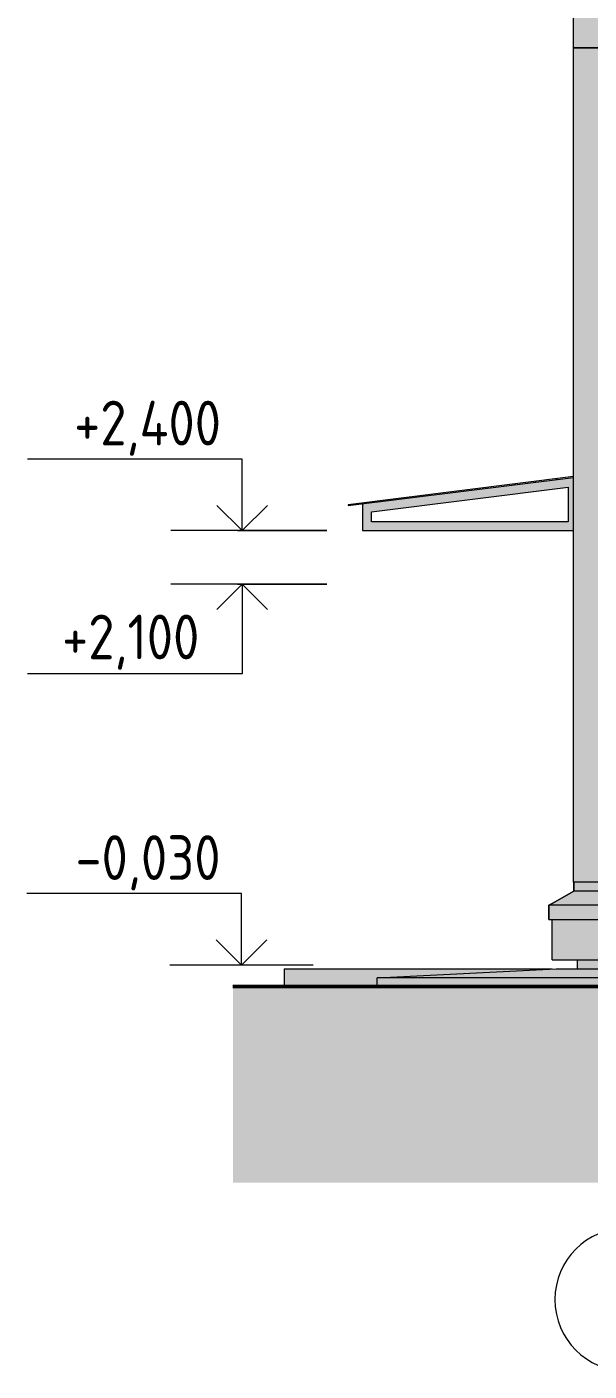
# Model space of a CAD drawing. Header units: millimetres. Extents: x 148937 to 2048786, y 870 to 351006.
# Drawn here: x 574063 to 577206, y 317845 to 325362 of the extents above; entities that cross this region are included whole.
import ezdxf

# ---------------------------------------------------------------- set-up
doc = ezdxf.new("R2010")
doc.units = ezdxf.units.MM
for name, color, linetype, lineweight in [('Высотные отметки', 7, 'Continuous', 9), ('Обобщенные модели', 7, 'Continuous', 18), ('Оси', 72, 'Continuous', 9), ('Перекрытия', 7, 'Continuous', 18), ('Стены', 7, 'Continuous', 18), ('Типовые аннотации', 7, 'Continuous', 9), ('Элементы узлов', 7, 'Continuous', 18)]:
    doc.layers.add(name, color=color, linetype=linetype, lineweight=lineweight)
doc.layers.add('Линии', color=7, linetype='Continuous', lineweight=9, true_color=0x00a600)
doc.layers.add('Ограждение', color=7, linetype='Continuous', lineweight=9, true_color=0x408080)
doc.styles.add('GOST Common_1', font='GOST Common.ttf', dxfattribs={"width": 0.9, "height": 250})

# ---------------------------------------------------------------- blocks, each defined once
blk = doc.blocks.new('125_Горизонтальный козырек - Горизонтальный козырек L_1200-1197949-_О__Ф__В-А__Западный')
at = {"layer": 'Ограждение'}
h = blk.add_hatch(dxfattribs=at)
h.set_pattern_fill('FP_5', style=0, pattern_type=2)
h.set_pattern_definition([(236.31, (997.1, 1244.6), (-1777.996, -3556.002), [641.07, -5769.6]), (236.31, (1032.67, 1137.9), (-1777.996, -3556.002), [384.64, -6026.03]), (236.31, (819.3, 1137.9), (-1777.996, -3556.002), [384.64, -6026.03])])
h.paths.add_polyline_path([(-13555, 2540), (-12295.1, 2697.5), (-12295.1, 2702.5), (-13555, 2545)], flags=0)
at = {"layer": 'Ограждение', "true_color": 0x9ea0a1}
h = blk.add_hatch(color=253, dxfattribs=at)
h.paths.add_polyline_path([(-12325, 2400), (-12295.1, 2400), (-12295.1, 2697.5), (-13475, 2550), (-13475, 2400), (-13011.1, 2400)], flags=0)
h.paths.add_polyline_path([(-13011.1, 2450), (-13425, 2450), (-13425, 2506.2), (-12325, 2643.7), (-12325, 2450)], flags=0)
at = {"layer": 'Ограждение', "color": 7}
for p, q in [((-12295.1, 2702.5), (-13555, 2545)), ((-13555, 2540), (-12295.1, 2697.5)), ((-13425, 2506.2), (-12325, 2643.7)), ((-12325, 2643.7), (-12325, 2450)), ((-13555, 2545), (-13555, 2540)), ((-13475, 2550), (-13475, 2400)), ((-13425, 2450), (-13425, 2506.2)), ((-12325, 2450), (-13425, 2450)), ((-13475, 2400), (-12295.1, 2400))]:
    blk.add_line(p, q, dxfattribs=at)
blk = doc.blocks.new('190_ФЭ_Цоколь_Типовой - ФЭ-Ц1_140х80-1287609-_О__Ф__В-А__Западный')
at = {"layer": 'Линии', "color": 7, "lineweight": 18}
for p, q in [((-12294.9, 384.8), (-12415, 315.5)), ((-12294.9, 434.8), (-12294.9, 384.8)), ((-12415, 315.5), (-12433.1, 305)), ((-12433.1, 225), (-12433.1, 305))]:
    blk.add_line(p, q, dxfattribs=at)
blk = doc.blocks.new('190_ФЭ_Цоколь_Типовой - ФЭ-Ц1_140х80-1505645-_О__Ф__В-А__Западный')
at = {"layer": 'Обобщенные модели', "true_color": 0x9ea0a1}
for points in [[(-12275, 434.8), (-11580, 434.8), (-11580, 451.8), (-12048.1, 451.7), (-12065.1, 435), (-12277.1, 434.8)], [(-12048.1, 481.8), (-11580, 481.8), (-11580, 491.4), (-12050.6, 491.4), (-12048.1, 481.9)], [(-11839.7, 451.8), (-11580, 451.8), (-11580, 481.8), (-12022.1, 481.8), (-12022.1, 451.8)], [(-11580, 305), (-11580, 384.8), (-12295.1, 384.7), (-12433.1, 305), (-11582.2, 305)], [(-11617, 384.8), (-11580, 384.8), (-11580, 434.8), (-12294.9, 434.8), (-12294.1, 384.8), (-11839.7, 384.8)], [(-12065.1, 225), (-11580, 225), (-11580, 305), (-12433.1, 305), (-12433.1, 225), (-12103, 225)]]:
    blk.add_hatch(color=253, dxfattribs=at).paths.add_polyline_path(points, flags=0)
at = {"layer": 'Линии', "color": 7, "lineweight": 18}
for p, q in [((-11580, 492.2), (-12022.1, 492.2)), ((-11580, 492.2), (-11580, 491.4)), ((-11580, 491.4), (-11580, 481.8)), ((-11580, 451.8), (-11580, 481.8)), ((-11580, 451.8), (-11580, 434.8)), ((-12415, 315.5), (-12294.9, 384.8)), ((-12294.9, 384.8), (-12294.9, 434.8)), ((-11580, 434.8), (-11580, 384.8)), ((-11580, 384.8), (-11580, 315.5)), ((-12433.1, 305), (-12415, 315.5)), ((-12433.1, 305), (-12433.1, 225)), ((-11580, 315.5), (-11580, 305)), ((-11580, 225), (-11580, 305)), ((-12433.1, 225), (-11580, 225))]:
    blk.add_line(p, q, dxfattribs=at)
at = {"layer": 'Обобщенные модели'}
for p, q in [((-11580, 491.4), (-12050.6, 491.4)), ((-11580, 481.8), (-12048, 481.8)), ((-12048, 451.8), (-11580, 451.8)), ((-11580, 434.8), (-12294.9, 434.8)), ((-11580, 384.8), (-12294.9, 384.8)), ((-11580, 305), (-12433.1, 305))]:
    blk.add_line(p, q, dxfattribs=at)
blk = doc.blocks.new('190_ФЭ_Стена_Стык угловой внешний фигурный - ФЭ-У1_230х230-1307718-_О__Ф__В-А__Западный')
at = {"layer": 'Обобщенные модели', "true_color": 0xcfd0cf}
for points in [[(-12065.1, 435), (-12065.1, 5100), (-12295.1, 5100), (-12295.1, 435)], [(-12065.1, 435), (-12064.8, 435), (-12048.1, 451.7), (-12048.1, 481.9), (-12050.6, 491.4), (-12048.1, 492.1), (-12048.1, 5100), (-12065.1, 5100), (-12065.1, 487.6)]]:
    blk.add_hatch(color=254, dxfattribs=at).paths.add_polyline_path(points, flags=0)
h = blk.add_hatch(color=254, dxfattribs=at)
h.paths.add_polyline_path([(-12022.1, 451.8), (-12022.1, 481.8), (-12048.1, 481.8), (-12048.1, 451.8)], flags=0)
h.paths.add_polyline_path([(-12022.1, 492.1), (-12022.1, 2540), (-12025, 2540), (-12025, 2704.6), (-12022.1, 2705), (-12022.1, 5100), (-12048.1, 5100), (-12048.1, 492.1)], flags=0)
at = {"layer": 'Линии', "color": 7, "lineweight": 18}
for p, q in [((-12295.1, 5100), (-12065.1, 5100)), ((-12295.1, 435), (-12295.1, 5100)), ((-12065.1, 5100), (-12048.1, 5100)), ((-12048.1, 5100), (-12022.1, 5100)), ((-12022.1, 5100), (-12022.1, 2704.6)), ((-12022.1, 2540), (-12022.1, 491.4)), ((-12022.1, 481.9), (-12022.1, 451.7)), ((-12065.1, 435), (-12295.1, 435))]:
    blk.add_line(p, q, dxfattribs=at)
at = {"layer": 'Обобщенные модели'}
for p, q in [((-12065.1, 5100), (-12065.1, 435)), ((-12048.1, 5100), (-12048.1, 491.4)), ((-12048.1, 481.9), (-12048.1, 451.7))]:
    blk.add_line(p, q, dxfattribs=at)
blk = doc.blocks.new('190_ФЭ_Стена_Стык угловой внешний фигурный - ФЭ-У1_230х230-1307851-_О__Ф__В-А__Западный')
at = {"layer": 'Обобщенные модели', "true_color": 0xcfd0cf}
for points in [[(-12295, 5100), (-12065.1, 5100), (-12065.1, 5740), (-12295.1, 5740), (-12295.1, 5100)], [(-12048.1, 5100), (-12048.1, 5740), (-12065.1, 5740), (-12065.1, 5100)], [(-12032.1, 5100), (-12022.1, 5100), (-12023.1, 5707.1), (-12048.1, 5707.1), (-12048.1, 5100)]]:
    blk.add_hatch(color=254, dxfattribs=at).paths.add_polyline_path(points, flags=0)
at = {"layer": 'Линии', "color": 7, "lineweight": 18}
for p, q in [((-12295.1, 5740), (-12065.1, 5740)), ((-12295.1, 5100), (-12295.1, 5740)), ((-12065.1, 5740), (-12048.1, 5740)), ((-12048.1, 5740), (-12022.1, 5740)), ((-12022.1, 5740), (-12022.1, 5100)), ((-12065.1, 5100), (-12295.1, 5100)), ((-12048.1, 5100), (-12065.1, 5100)), ((-12022.1, 5100), (-12048.1, 5100))]:
    blk.add_line(p, q, dxfattribs=at)
at = {"layer": 'Обобщенные модели'}
for p, q in [((-12065.1, 5740), (-12065.1, 5100)), ((-12048.1, 5740), (-12048.1, 5100))]:
    blk.add_line(p, q, dxfattribs=at)
blk = doc.blocks.new('Ось сетки - Круг_Ø8 мм-6577-_О__Ф__В-А__Западный')
at = {"layer": 'Оси', "lineweight": 20}
for start, end in [(360, 180), (180, 360)]:
    blk.add_arc((0, -1900), 400, start, end, dxfattribs=at)
blk = doc.blocks.new('Высотные отметки - Стрелка вверх-5091-_О__Ф__В-А__Западный')
at = {"layer": 'Типовые аннотации'}
for p, q in [((-14153.3, 6700), (-15353.3, 6700)), ((-14153.3, 6300), (-14153.3, 6700)), ((-13753.3, 6300), (-14553.3, 6300))]:
    blk.add_line(p, q, dxfattribs=at)
at = {"layer": 'Типовые аннотации', "lineweight": 20}
for q in [(-14294.8, 6441.4), (-14011.9, 6441.4)]:
    blk.add_line((-14153.3, 6300), q, dxfattribs=at)
blk = doc.blocks.new('Высотные отметки - Стрелка вниз-5092-_О__Ф__В-А__Западный')
at = {"layer": 'Типовые аннотации'}
for p, q in [((-13747.8, 2100), (-14547.8, 2100)), ((-14147.8, 2100), (-14147.8, 1600)), ((-14147.8, 1600), (-15347.8, 1600))]:
    blk.add_line(p, q, dxfattribs=at)
at = {"layer": 'Типовые аннотации', "lineweight": 20}
for q in [(-14289.2, 1958.6), (-14006.4, 1958.6)]:
    blk.add_line((-14147.8, 2100), q, dxfattribs=at)

msp = doc.modelspace()

# ---------------------------------------------------------------- hatches: boundary and pattern name
at = {"layer": 'Перекрытия', "true_color": 0xbabfc5}
msp.add_hatch(color=9, dxfattribs=at).paths.add_polyline_path([(576022.04028, 319994.86656), (576022.04028, 320044.86656), (577000.04028, 320094.86656), (575502.04028, 320094.86656), (575502.04028, 319994.86656), (575922.04028, 319994.86656)], flags=0)
at = {"layer": 'Перекрытия', "true_color": 0xb9d0cb}
for points in [[(577000.04028, 320044.86656), (577720.04028, 320044.86656), (577720.04028, 320094.86656), (577000.04028, 320093.76656), (576022.04028, 320044.86656), (576995.04028, 320044.86656)], [(577575.37146, 319994.86656), (577720.04028, 319994.86656), (577720.04028, 320044.86656), (576022.04028, 320044.86656), (576022.04028, 319994.86656), (576995.04028, 319994.86656)]]:
    msp.add_hatch(color=9, dxfattribs=at).paths.add_polyline_path(points, flags=0)
at = {"layer": 'Стены', "true_color": 0x9ea0a1}
for points in [[(577140.04028, 320144.86656), (577140.04028, 320369.86656), (577000.04028, 320369.86656), (577000.04028, 320144.86656)], [(577740.04028, 320144.86656), (577835.04028, 320144.86656), (577835.04028, 320369.86656), (577140.04028, 320369.86656), (577140.04028, 320144.86656), (577575.37146, 320144.86656)]]:
    msp.add_hatch(color=253, dxfattribs=at).paths.add_polyline_path(points, flags=0)
at = {"layer": 'Стены', "true_color": 0xbabfc5}
msp.add_hatch(color=9, dxfattribs=at).paths.add_polyline_path([(577720.04028, 320044.86656), (577740.04028, 320044.86656), (577740.04028, 320144.86656), (577140.04028, 320144.86656), (577140.04028, 320094.86656), (577720.04028, 320094.86656)], flags=0)
at = {"layer": 'Элементы узлов', "true_color": 0xffffff}
msp.add_hatch(color=7, dxfattribs=at).paths.add_polyline_path([(575215.04028, 318897.80574), (591803.83317, 318897.80574), (591803.83317, 319994.86656), (575215.04028, 319994.86656)], flags=0)

# ---------------------------------------------------------------- linework, layer by layer
at = {"layer": 'Высотные отметки'}
for p, q in [((575471.84763, 322544.86656), (575267.22163, 322544.86656)), ((575740.04028, 322544.86656), (575471.84763, 322544.86656)), ((575471.84763, 322244.86656), (575267.22163, 322244.86656)), ((575740.04028, 322244.86656), (575471.84763, 322244.86656)), ((575502.04028, 320114.86656), (575263.12864, 320114.86656))]:
    msp.add_line(p, q, dxfattribs=at)
at = {"layer": 'Линии', "color": 7, "true_color": 0xffffff}
for p, q in [((575240.04028, 322544.86656), (575740.04028, 322544.86656)), ((575240.04028, 322244.86656), (575740.04028, 322244.86656))]:
    msp.add_line(p, q, dxfattribs=at)
at = {"layer": 'Линии', "color": 7, "lineweight": 18}
for p, q in [((577000.04028, 320144.86656), (577000.04028, 320369.86656)), ((575502.04028, 320094.86656), (577000.04028, 320094.86656)), ((575502.04028, 320094.86656), (575502.04028, 319994.86656)), ((576022.04028, 320044.86656), (577022.04028, 320094.86656)), ((577000.04028, 320144.86656), (580240.04028, 320144.86656)), ((577022.04028, 320094.86656), (577720.04028, 320094.86656)), ((577140.04028, 320144.86656), (577140.04028, 320094.86656)), ((576022.04028, 319994.86656), (576022.04028, 320044.86656))]:
    msp.add_line(p, q, dxfattribs=at)
at = {"layer": 'Линии', "color": 7, "lineweight": 50}
msp.add_line((591803.83317, 319994.86656), (575215.04028, 319994.86656), dxfattribs=at)
at = {"layer": 'Перекрытия'}
msp.add_line((577720.04028, 320044.86656), (576022.04028, 320044.86656), dxfattribs=at)

# ---------------------------------------------------------------- block references
at = {"layer": 'Высотные отметки', "lineweight": 20}
for name, p in [('Высотные отметки - Стрелка вверх-5091-_О__Ф__В-А__Западный', (589420.55592, 316244.86656)), ('Высотные отметки - Стрелка вниз-5092-_О__Ф__В-А__Западный', (589415.04028, 320144.86656)), ('Высотные отметки - Стрелка вверх-5091-_О__Ф__В-А__Западный', (589416.46293, 313814.86656))]:
    msp.add_blockref(name, p, dxfattribs=at)
at = {"layer": 'Обобщенные модели'}
for name in ['190_ФЭ_Стена_Стык угловой внешний фигурный - ФЭ-У1_230х230-1307851-_О__Ф__В-А__Западный', '190_ФЭ_Стена_Стык угловой внешний фигурный - ФЭ-У1_230х230-1307718-_О__Ф__В-А__Западный', '190_ФЭ_Цоколь_Типовой - ФЭ-Ц1_140х80-1505645-_О__Ф__В-А__Западный', '190_ФЭ_Цоколь_Типовой - ФЭ-Ц1_140х80-1287609-_О__Ф__В-А__Западный']:
    msp.add_blockref(name, (589415.04028, 320144.86656), dxfattribs=at)
at = {"layer": 'Ограждение', "color": 7}
msp.add_blockref('125_Горизонтальный козырек - Горизонтальный козырек L_1200-1197949-_О__Ф__В-А__Западный', (589415.04028, 320144.86656), dxfattribs=at)
at = {"layer": 'Оси', "lineweight": 20}
msp.add_blockref('Ось сетки - Круг_Ø8 мм-6577-_О__Ф__В-А__Западный', (577415.04028, 320144.86656), dxfattribs=at)

# ---------------------------------------------------------------- texts
at = {"layer": 'Высотные отметки', "char_height": 250, "attachment_point": 1, "line_spacing_factor": 1.022761, "style": 'GOST Common_1'}
for s, insert, width in [('+2,400', (574327.23152, 323271.57364), 1055.9762435), ('+2,100', (574259.9165, 322075.42321), 977.532294), ('-0,030', (574334.45256, 320841.57364), 1028.8225687)]:
    msp.add_mtext(s, dxfattribs=dict(at, insert=insert, width=width))

doc.saveas('drawing.dxf')
